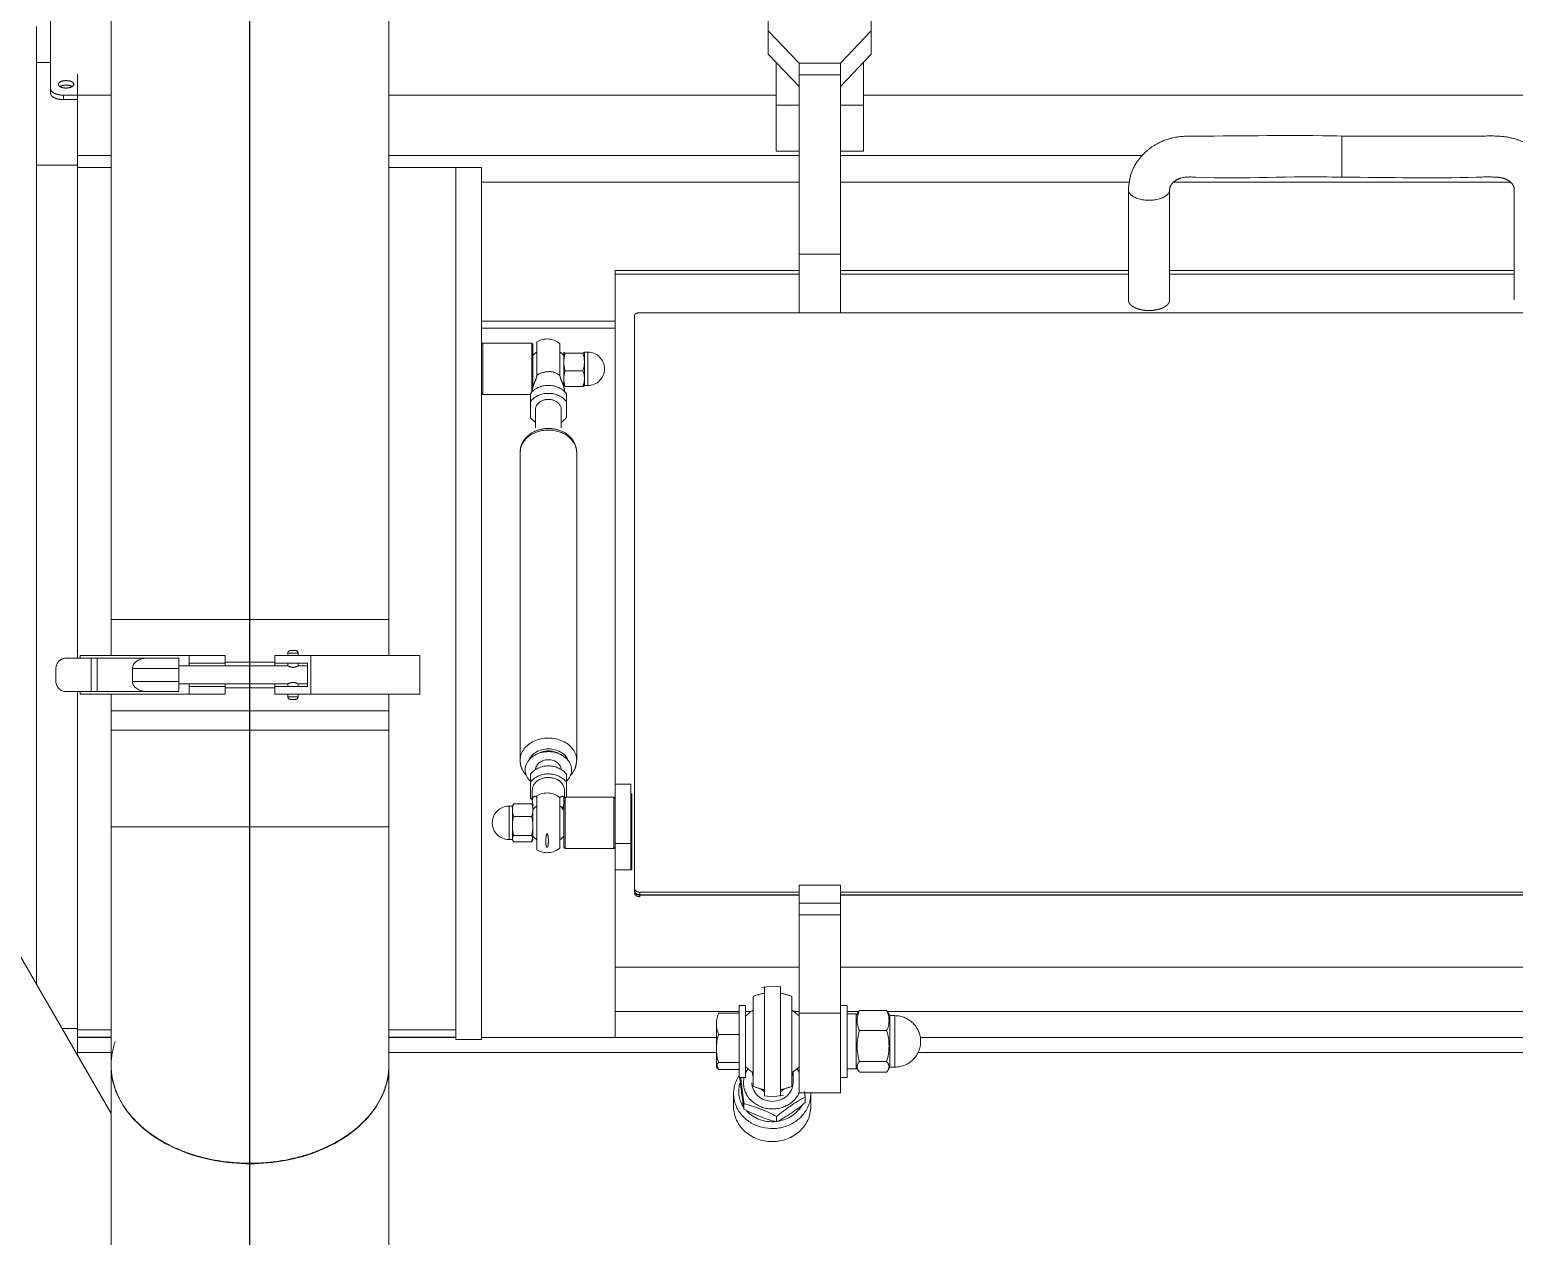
# Model space of a CAD drawing. Extents: x -681219 to -550379, y -242630 to -158199.
# Drawn here: x -589784 to -589207, y -208672 to -208203 of the extents above; entities that cross this region are included whole.
import ezdxf
from ezdxf.lldxf.tags import DXFTag

# ---------------------------------------------------------------- set-up
doc = ezdxf.new("R2010")
doc.units = 0
doc.header["$LTSCALE"] = 1000
doc.linetypes.add('DASHED2', pattern=[9.525, 6.35, -3.175])
doc.layers.get('0').update_dxf_attribs({"linetype": 'CONTINUOUS'})
doc.layers.add('center', color=253, linetype='CENTER2')
doc.layers.add('future', color=4, linetype='DASHED2', lineweight=0)
tags = doc.linetypes.add('CENTER2', pattern=[28.575, 19.05, -3.175, 3.175, -3.175]).pattern_tags.tags
tags[10:11] = [DXFTag(74, 4), DXFTag(75, 0), DXFTag(340, '0'), DXFTag(46, 0.0), DXFTag(50, 0.0), DXFTag(44, 0.0), DXFTag(45, 0.0)]
tags[8:9] = [DXFTag(74, 4), DXFTag(75, 0), DXFTag(340, '0'), DXFTag(46, 0.0), DXFTag(50, 0.0), DXFTag(44, 0.0), DXFTag(45, 0.0)]
tags[6:7] = [DXFTag(74, 4), DXFTag(75, 0), DXFTag(340, '0'), DXFTag(46, 0.0), DXFTag(50, 0.0), DXFTag(44, 0.0), DXFTag(45, 0.0)]
tags[4:5] = [DXFTag(74, 4), DXFTag(75, 0), DXFTag(340, '0'), DXFTag(46, 0.0), DXFTag(50, 0.0), DXFTag(44, 0.0), DXFTag(45, 0.0)]

# ---------------------------------------------------------------- blocks, each defined once
blk = doc.blocks.new('CYPZ04001A0001XY_A_CYPZ1000_V_1')
at = {"color": 0, "linetype": 'ByBlock', "lineweight": -2}
for p, q in [((575.5, -372.31), (575.5, -460.7)), ((683.5, -460.7), (683.5, -372.31)), ((424.79, -438.8), (424.79, -440.91)), ((437.51, -443.78), (437.51, -445.89)), ((683.5, -441.99), (773.86, -598.51)), ((400, -481.02), (400, -450.08)), ((416, -450.08), (400, -450.08)), ((411.5, -444.72), (411.5, -449.79)), ((413.67, -446.29), (413.67, -448.4)), ((416, -481.02), (416, -450.08)), ((426.39, -448.58), (422.09, -449.19)), ((429.49, -448.9), (426.39, -448.58)), ((441.5, -449.79), (441.5, -444.72)), ((418.39, -454.02), (418.39, -458.24)), ((418.89, -487.54), (418.89, -452.62)), ((433.89, -452.62), (433.89, -487.54)), ((378.79, -480.08), (378.79, -460.08)), ((380.79, -460.08), (378.79, -460.08)), ((381.47, -458.9), (380.79, -460.08)), ((380.79, -480.08), (380.79, -460.08)), ((382.02, -458.13), (392.56, -458.13)), ((393.79, -460.08), (393.11, -458.9)), ((393.79, -480.78), (393.79, -459.38)), ((397.39, -459.38), (393.79, -459.38)), ((397.39, -484.08), (397.39, -456.08)), ((399.89, -456.08), (397.39, -456.08)), ((399.89, -484.08), (399.89, -456.08)), ((436.89, -456.08), (436.89, -484.08)), ((439.39, -456.08), (436.89, -456.08)), ((436.89, -460.38), (436.89, -479.78)), ((439.39, -456.08), (439.39, -484.08)), ((439.39, -459.15), (447.31, -459.15)), ((448.19, -460.22), (448.19, -476.9)), ((575.5, -460.88), (575.5, -553.52)), ((683.5, -553.52), (683.5, -460.88)), ((369.74, -465.82), (40.25, -465.82)), ((382.02, -462.3), (392.56, -462.3)), ((400, -463.08), (399.89, -463.08)), ((439.39, -461.85), (447.31, -461.85)), ((575.5, -465.82), (448.19, -465.82)), ((696.5, -465.82), (683.5, -465.82)), ((696.5, -464.51), (696.5, -475.04)), ((40.25, -471.59), (368.91, -471.59)), ((439.39, -472.78), (447.31, -472.78)), ((448.19, -471.59), (539.5, -471.59)), ((487.5, -481.72), (487.5, -471.59)), ((539.5, -809.74), (539.5, -470.82)), ((539.5, -470.82), (549.5, -470.82)), ((549.5, -809.74), (549.5, -470.82)), ((549.5, -471.59), (575.5, -471.59)), ((575.5, -471.66), (549.5, -471.66)), ((683.5, -471.59), (696.5, -471.59)), ((696.5, -471.66), (683.5, -471.66)), ((382.02, -474.25), (392.56, -474.25)), ((399.89, -477.08), (400, -477.08)), ((549.5, -809.74), (549.5, -474.58)), ((575.5, -474.58), (549.5, -474.58)), ((696.5, -474.58), (683.5, -474.58)), ((696.5, -475.04), (696.5, -606.02)), ((696.5, -475.04), (702.58, -475.04)), ((31.45, -481.72), (381.84, -481.72)), ((378.79, -480.08), (380.79, -480.08)), ((380.79, -480.08), (381.47, -481.26)), ((382.02, -482.02), (392.56, -482.02)), ((392.74, -481.72), (397.39, -481.72)), ((393.11, -481.26), (393.79, -480.08)), ((393.79, -480.78), (397.39, -480.78)), ((397.39, -484.08), (399.89, -484.08)), ((399.89, -481.72), (400, -481.72)), ((416, -481.02), (400, -481.02)), ((400, -519.3), (400, -481.02)), ((416, -519.3), (416, -481.02)), ((416, -481.72), (418.1, -481.72)), ((434.68, -481.72), (436.89, -481.72)), ((436.89, -484.08), (439.39, -484.08)), ((439.39, -481.01), (447.31, -481.01)), ((439.39, -481.72), (487.5, -481.72)), ((487.5, -498.9), (487.5, -481.72)), ((423.3, -491.26), (426.39, -491.58)), ((426.39, -491.58), (430.69, -490.96)), ((712.5, -864.55), (712.5, -492.22)), ((8, -498.9), (400, -498.9)), ((416, -498.9), (487.5, -498.9)), ((487.5, -536.79), (487.5, -498.9)), ((400, -523.79), (400, -519.3)), ((400, -519.3), (416, -519.3)), ((416, -519.3), (416, -523.79)), ((400, -530.78), (400, -523.79)), ((416, -523.79), (400, -523.79)), ((416, -530.78), (416, -523.79)), ((400, -526.97), (8, -526.97)), ((8, -527.1), (400, -527.1)), ((8, -528.07), (400, -528.07)), ((416, -530.78), (400, -530.78)), ((478, -526.97), (416, -526.97)), ((416, -527.1), (478, -527.1)), ((416, -528.07), (478, -528.07)), ((478, -526.97), (478, -526.32)), ((478, -527.1), (478, -528.07)), ((480, -528.61), (480, -529.59)), ((480, -529.59), (480, -752.24)), ((481, -566.31), (481, -536.79)), ((481, -536.79), (487.5, -536.79)), ((481.5, -536.79), (481.5, -546.96)), ((487.5, -536.79), (487.5, -546.96)), ((481.5, -546.96), (481.5, -570.02)), ((481.5, -546.96), (487.5, -546.96)), ((488, -545.02), (487.5, -545.52)), ((487.5, -546.96), (487.5, -570.02)), ((488, -565.02), (488, -545.02)), ((507, -545.02), (488, -545.02)), ((507, -545.02), (507, -565.02)), ((507.5, -545.52), (507, -545.02)), ((507.5, -564.52), (507.5, -545.52)), ((509, -564.71), (509, -545.33)), ((518, -544.57), (518, -565.47)), ((519.73, -548.12), (519.5, -548.52)), ((526.92, -547.64), (520.08, -547.64)), ((519.5, -561.52), (519.5, -548.9)), ((526.92, -550.16), (520.08, -550.16)), ((528.8, -548.52), (527.5, -548.52)), ((527.5, -561.52), (527.5, -548.9)), ((528.8, -548.52), (528.8, -561.52)), ((575.5, -553.52), (683.5, -553.52)), ((575.5, -553.52), (683.5, -553.52)), ((575.5, -553.52), (575.5, -598.52)), ((683.5, -598.52), (683.5, -553.52)), ((526.92, -557.54), (520.08, -557.54)), ((481.5, -563.13), (481, -563.13)), ((487.5, -564.52), (488, -565.02)), ((488, -565.02), (507, -565.02)), ((506.5, -570.8), (506.5, -565.02)), ((507, -565.02), (507.5, -564.52)), ((507.25, -564.77), (507.25, -567.75)), ((519.5, -561.52), (519.73, -561.92)), ((519.75, -567.75), (519.75, -563.69)), ((526.92, -562.4), (520.08, -562.4)), ((520.5, -570.8), (520.5, -564.7)), ((527.27, -561.92), (527.5, -561.52)), ((527.5, -561.52), (528.8, -561.52)), ((481.5, -566.31), (481, -566.31)), ((481.5, -570.02), (487.5, -570.02)), ((487.5, -768.3), (487.5, -570.02)), ((506.5, -573.89), (506.5, -570.8)), ((520.5, -573.89), (520.5, -570.8)), ((502.5, -579.31), (502.5, -699.01)), ((508.76, -581.63), (509.82, -582.15)), ((517.18, -582.15), (518.24, -581.63)), ((524.5, -699.01), (524.5, -579.31)), ((575.5, -591.02), (683.5, -591.02)), ((575.5, -591.02), (575.5, -605.02)), ((683.5, -605.02), (683.5, -591.02)), ((575.5, -598.52), (683.5, -598.52)), ((563.5, -605.02), (605.8, -605.02)), ((563.5, -605.02), (563.5, -620.02)), ((605.8, -605.02), (619.8, -605.02)), ((605.8, -605.02), (605.8, -620.02)), ((610.8, -604.02), (614.8, -604.02)), ((610.8, -604.02), (610.8, -605.02)), ((613.8, -603.02), (611.8, -603.02)), ((614.8, -605.02), (614.8, -604.02)), ((619.8, -605.02), (619.8, -608.02)), ((639.2, -605.02), (653.2, -605.02)), ((639.2, -605.02), (639.2, -608.02)), ((653.2, -605.02), (695.5, -605.02)), ((653.2, -605.02), (653.2, -608.02)), ((695.5, -606.02), (695.5, -605.02)), ((607.2, -608.02), (619.8, -608.02)), ((607.2, -608.02), (607.2, -617.02)), ((610.83, -609.02), (607.2, -609.02)), ((610.8, -608.02), (610.8, -609.03)), ((614.8, -609.02), (614.8, -608.02)), ((657.2, -609.02), (614.8, -609.02)), ((619.8, -607.52), (639.2, -607.52)), ((619.8, -609.02), (619.8, -608.02)), ((639.2, -608.02), (639.2, -609.02)), ((639.2, -608.02), (653.2, -608.02)), ((653.2, -608.02), (653.2, -609.02)), ((657.2, -610.02), (657.2, -606.02)), ((657.2, -606.02), (669.48, -606.02)), ((675.2, -610.02), (657.2, -610.02)), ((657.2, -610.02), (657.2, -615.02)), ((688.91, -606.02), (669.48, -606.02)), ((675.2, -610.02), (675.2, -615.02)), ((688.91, -619.02), (688.91, -606.02)), ((688.91, -606.02), (691.2, -606.02)), ((700.94, -606.02), (691.2, -606.02)), ((691.2, -606.02), (691.2, -619.02)), ((704.94, -610.02), (704.94, -615.02)), ((607.2, -616.02), (610.81, -616.02)), ((607.2, -617.02), (619.8, -617.02)), ((610.8, -616.01), (610.8, -617.02)), ((614.78, -616.02), (657.2, -616.02)), ((614.8, -617.02), (614.8, -616)), ((619.8, -617.02), (619.8, -616.02)), ((619.8, -617.02), (619.8, -620.02)), ((639.2, -617.52), (619.8, -617.52)), ((639.2, -616.02), (639.2, -617.02)), ((639.2, -617.02), (653.2, -617.02)), ((639.2, -617.02), (639.2, -620.02)), ((653.2, -616.02), (653.2, -617.02)), ((653.2, -617.02), (653.2, -620.02)), ((657.2, -619.02), (657.2, -615.02)), ((657.2, -615.02), (675.2, -615.02)), ((563.5, -620.02), (605.8, -620.02)), ((575.5, -620.02), (575.5, -634.02)), ((605.8, -620.02), (619.8, -620.02)), ((610.8, -620.02), (610.8, -621.02)), ((614.8, -621.02), (610.8, -621.02)), ((611.8, -622.02), (613.8, -622.02)), ((614.8, -621.02), (614.8, -620.02)), ((639.2, -620.02), (653.2, -620.02)), ((653.2, -620.02), (695.5, -620.02)), ((669.48, -619.02), (657.2, -619.02)), ((688.91, -619.02), (669.48, -619.02)), ((683.5, -634.02), (683.5, -620.02)), ((691.2, -619.02), (688.91, -619.02)), ((700.94, -619.02), (691.2, -619.02)), ((695.5, -620.02), (695.5, -619.02)), ((696.5, -619.02), (696.5, -810.65)), ((575.5, -634.02), (575.5, -1054.67)), ((683.5, -634.02), (575.5, -634.02)), ((683.5, -1054.67), (683.5, -634.02)), ((508.5, -708.6), (508.5, -715.66)), ((518.5, -715.66), (518.5, -708.6)), ((506.5, -712.61), (506.5, -718.71)), ((520.5, -712.61), (520.5, -718.71)), ((506.5, -721.79), (506.5, -718.71)), ((520.5, -721.79), (520.5, -718.71)), ((498.2, -724.98), (498.2, -737.98)), ((499.5, -724.98), (498.2, -724.98)), ((499.52, -724.95), (499.5, -724.98)), ((499.5, -724.98), (499.5, -737.95)), ((500.08, -724.64), (506.92, -724.64)), ((507.25, -722.67), (507.25, -722.81)), ((507.5, -724.98), (507.48, -724.95)), ((507.5, -724.98), (507.5, -737.95)), ((519.5, -724.34), (519.5, -740.98)), ((519.75, -722.81), (519.75, -722.67)), ((520, -741.48), (520, -722.41)), ((539, -721.48), (520.5, -721.48)), ((539, -721.48), (539, -741.48)), ((539.5, -721.98), (539, -721.48)), ((500.08, -730.73), (506.92, -730.73)), ((509, -728.91), (509, -741.17)), ((518, -741.93), (518, -728.91)), ((498.2, -737.98), (499.5, -737.98)), ((499.5, -737.98), (499.5, -737.95)), ((499.5, -737.98), (499.52, -738.01)), ((500.08, -737.57), (506.92, -737.57)), ((507.48, -738.01), (507.5, -737.98)), ((519.5, -740.98), (520, -741.48)), ((520, -741.48), (539, -741.48)), ((539, -741.48), (539.5, -740.98)), ((487.5, -747.3), (539.5, -747.3)), ((487.5, -750), (539.5, -750)), ((478, -753.26), (-478, -753.26)), ((400, -776.03), (400, -753.26)), ((416, -776.03), (416, -753.26)), ((138, -801.1), (138, -758.25)), ((272, -758.25), (272, -801.1)), ((288, -801.1), (288, -758.25)), ((138, -768.3), (272, -768.3)), ((138, -769.72), (272, -769.72)), ((288, -768.3), (400, -768.3)), ((288, -769.72), (400, -769.72)), ((416, -768.3), (487.5, -768.3)), ((416, -769.72), (487.5, -769.72)), ((487.5, -768.3), (487.5, -769.72)), ((400, -845.73), (400, -776.03)), ((416, -776.03), (400, -776.03)), ((416, -845.73), (416, -776.03)), ((139.56, -804.08), (270.38, -804.08)), ((205, -821.95), (205, -805.95)), ((287.5, -804.08), (400, -804.08)), ((416, -804.08), (539.5, -804.08)), ((539.5, -809.74), (549.5, -809.74)), ((575.5, -809.74), (549.5, -809.74)), ((696.5, -809.74), (683.5, -809.74)), ((696.5, -810.65), (696.5, -812.34)), ((696.5, -810.65), (712.5, -810.65)), ((696.5, -812.34), (696.5, -814.38)), ((282.52, -814.38), (400, -814.38)), ((391, -834.01), (391, -816.11)), ((391, -816.11), (400, -816.11)), ((416, -814.38), (575.5, -814.38)), ((416, -816.11), (425, -816.11)), ((425, -834.01), (425, -816.11)), ((683.5, -814.38), (696.5, -814.38)), ((696.5, -814.38), (696.5, -846.06)), ((391, -850.66), (391, -834.01)), ((391, -834.01), (400, -834.01)), ((416, -834.01), (425, -834.01)), ((425, -850.66), (425, -834.01)), ((696.5, -836.1), (702, -836.1)), ((702, -837.84), (702, -836.1)), ((17, -837.84), (391, -837.84)), ((388, -853.83), (400, -841.15)), ((416, -841.15), (428, -853.83)), ((425, -837.84), (575.5, -837.84)), ((683.5, -837.84), (702, -837.84)), ((707, -838.55), (707, -840.29)), ((707, -840.29), (707, -907)), ((400, -850.22), (400, -845.73)), ((416, -845.73), (400, -845.73)), ((416, -850.22), (416, -845.73)), ((388, -862.9), (400, -850.22)), ((388, -862.9), (388, -853.83)), ((400, -850.22), (416, -850.22)), ((416, -850.22), (400, -850.22)), ((416, -850.22), (428, -862.9)), ((428, -862.9), (428, -853.83)), ((707, -850.6), (712.5, -850.6)), ((388, -877.69), (388, -862.9)), ((428, -862.9), (428, -877.69))]:
    blk.add_line(p, q, dxfattribs=at)
for centre, radius, start, end in [((452.95, -492.58), 60.71, 117.63728, 130.31832), ((385.51, -394.62), 60.71, 297.6379, 310.31876), ((411.02, -492.69), 55.62, 61.56331, 75.67082), ((451.28, -392), 55.62, 241.56277, 255.67021), ((93.63, -494.26), 347.57, 6.27673, 8.3501), ((750.99, -411.45), 339.34, 186.25159, 186.63196), ((774.83, -408.94), 339.34, 186.25159, 187.9974), ((426.39, -470.08), 19, 99.39024, 113.24956), ((429.67, -459.77), 11.28, 124.44816, 134.61221), ((423.11, -459.77), 11.28, 46.47803, 55.55091), ((426.39, -470.08), 19, 66.75044, 80.60976), ((378.79, -470.08), 10, 90, 270), ((426.39, -470.1), 14.31, 121.81168, 137.38558), ((429.67, -459.77), 11.28, 163.43909, 172.91793), ((423.11, -459.77), 11.28, 7.06385, 17.10427), ((426.39, -470.1), 14.31, 42.57406, 58.18723), ((437.37, -463.43), 10.83, 0.8716, 23.29246), ((400.72, -468.28), 19.64, 162.29448, 197.707), ((373.86, -468.28), 19.64, 342.29295, 17.70557), ((430.65, -467.31), 17.54, 341.83783, 18.16368), ((437.37, -477.06), 10.83, 0.8716, 23.29246), ((389.69, -478.14), 8.61, 153.14566, 206.85207), ((384.89, -478.14), 8.61, 333.14803, 26.85424), ((437.19, -476.69), 11, 336.88459, 358.95135), ((426.39, -470.06), 14.31, 222.57406, 238.18723), ((426.39, -470.06), 14.31, 301.81168, 317.38558), ((426.39, -470.08), 19, 246.75044, 260.60976), ((426.39, -470.08), 19, 279.39024, 293.24956), ((514, -550.87), 7.46, 57.60208, 132.08067), ((521.48, -549.05), 1.99, 134.82612, 175.70437), ((524.94, -550.07), 5.43, 153.41032, 175.6423), ((525.52, -549.05), 1.99, 4.29563, 45.17388), ((513.5, -555.02), 7.94, 124.53636, 139.10455), ((513.5, -555.02), 7.94, 40.89545, 55.46364), ((521.48, -548.75), 1.99, 184.33025, 225.13926), ((531.62, -553.85), 12.12, 162.26761, 197.73387), ((525.52, -548.75), 1.99, 314.86074, 355.66975), ((515.38, -553.85), 12.12, 342.26608, 17.73244), ((528.8, -555.02), 6.5, 270, 90), ((524.94, -559.97), 5.43, 153.40808, 206.58968), ((522.06, -559.97), 5.43, 333.41042, 26.59183), ((513.5, -555.02), 7.94, 220.89545, 235.46364), ((514, -559.17), 7.46, 227.91933, 302.39792), ((513.5, -555.02), 7.94, 304.53636, 319.10455), ((521.48, -560.99), 1.99, 184.33025, 225.13926), ((525.52, -560.99), 1.99, 314.86074, 332.09193), ((611.8, -604.02), 1, 90, 180), ((613.8, -604.02), 1, 0, 90), ((700.94, -610.02), 4, 0, 90), ((700.94, -615.02), 4, 270, 0), ((611.8, -621.02), 1, 180, 270), ((613.8, -621.02), 1, 270, 0), ((498.2, -731.48), 6.5, 90, 270), ((507.86, -727.68), 8.36, 158.61802, 201.38378), ((499.14, -727.68), 8.36, 338.61616, 21.38205), ((509.95, -734.15), 10.45, 160.89162, 199.10678), ((497.05, -734.15), 10.45, 340.89328, 19.10832), ((513.04, -720.28), 10.11, 268.29528, 292.97784), ((513.5, -731.48), 7.94, 220.89545, 235.46364), ((513.5, -731.48), 7.94, 304.53636, 319.10455), ((514, -735.63), 7.46, 227.91933, 302.39792)]:
    blk.add_arc(centre, radius, start, end, dxfattribs=at)
for centre, major_axis, ratio, start_param, end_param in [((629.5, -460.7), (54, 0), 0.707107, 0, 3.141593), ((426.5, -444.72), (-15, 0), 0.906308, 3.141593, 6.283185), ((426.5, -449.79), (-15, 0), 0.906308, 2.604795, 6.283185), ((426.5, -450.64), (-13, 0), 0.906308, 3.831532, 4.811113), ((426.5, -450.64), (-13, 0), 0.906308, 4.908512, 5.773001), ((426.39, -454.02), (-11.25, 0), 0.906308, 2.938202, 5.8897), ((426.5, -449.79), (-15, 0), 0.906308, 0, 0.021133), ((426.39, -454.02), (-8, 0), 0.906308, 3.141593, 6.283185), ((426.5, -450.64), (-13, 0), 0.906308, 2.855601, 3.659079), ((426.39, -454.02), (-11.25, 0), 0.906308, 0.393485, 0.559461), ((426.39, -454.02), (-11.25, 0), 0.906308, 2.582131, 2.774385), ((629.5, -460.7), (54, 0), 0.707107, 6.036344, 6.283185), ((513.5, -567.75), (8, 0), 0.786973, 0.505361, 0.674131), ((513.5, -575.61), (9, 0), 0.786973, 2.461919, 6.283185), ((513.5, -567.75), (-8, 0), 0.786973, 0.505361, 2.636232), ((513.5, -567.75), (-6.25, 0), 0.786973, 0, 3.141593), ((513.5, -575.61), (9, 0), 0.786973, 0, 0.679674), ((513.5, -570.84), (-8, 0), 0.786973, 0.505361, 2.636232), ((513.5, -575.61), (-5, 0), 0.786973, 0.036419, 3.105174), ((513.5, -579.31), (11, 0), 0.786973, 3.140642, 6.283185), ((513.5, -577.46), (-8, 0), 0.786973, 0.309668, 2.831924), ((513.5, -577.46), (7, 0), 0.786973, 4.158223, 5.266555), ((669.48, -610.02), (-5.71, 0), 0.700208, 3.141593, 4.712389), ((669.48, -615.02), (5.71, 0), 0.700208, 4.712389, 6.283185), ((513.5, -699.01), (11, 0), 0.786973, 3.141593, 3.16608), ((513.5, -699.01), (11, 0), 0.786973, 3.16608, 6.283185), ((513.5, -715.66), (-8, 0), 0.786973, 5.387521, 5.777825), ((513.5, -715.66), (-5, 0), 0.786973, 0, 3.141593), ((513.5, -715.66), (-8, 0), 0.786973, 3.646953, 4.037257), ((513.5, -715.66), (8, 0), 0.786973, 3.646953, 5.777825), ((513.5, -718.74), (8, 0), 0.786973, 3.646953, 5.777825), ((513.5, -725.5), (-6.25, 0), 0.786973, 0.766994, 1.448267), ((513.5, -725.5), (6.25, 0), 0.786973, 5.303441, 5.516191), ((280, -801.1), (-8, 0), 0.515404, 3.14086, 6.282743)]:
    blk.add_ellipse(centre, major_axis=major_axis, ratio=ratio, start_param=start_param, end_param=end_param, dxfattribs=at)
blk.add_rational_spline([(575.5, -460.88), (575.5, -384.57), (683.45, -384.52), (683.5, -460.87)], [1, 0.333477589004, 0.333333364548, 0.999567326631], degree=3, dxfattribs=at)
for points, knots in [([(423.29, -448.8), (423.29, -448.8), (423.29, -448.82), (423.29, -449.01), (423.29, -449.71), (423.29, -450.83), (423.29, -452.83), (423.29, -456.22), (423.29, -460.54), (423.29, -464.33), (423.29, -467.29), (423.29, -470.31), (423.29, -472.83), (423.29, -474.8), (423.29, -476.26), (423.29, -477.45), (423.29, -478.38), (423.29, -479.07), (423.29, -479.75), (423.29, -480.64), (423.29, -481.71), (423.29, -482.95), (423.29, -484.51), (423.29, -486.28), (423.29, -488.08), (423.29, -489.52), (423.29, -490.92), (423.29, -491.35), (423.29, -491.35), (423.29, -491.35)], [0.0575324, 0.0575324, 0.0575324, 0.0575324, 0.0625689, 0.0928744, 0.1250987, 0.1564034, 0.1876285, 0.2500012, 0.312374, 0.3436389, 0.3749038, 0.4061687, 0.4374336, 0.4530759, 0.4687181, 0.4843604, 0.4921828, 0.5000052, 0.5078275, 0.5156499, 0.5312922, 0.5469345, 0.5625767, 0.5938416, 0.6251065, 0.6563714, 0.6876364, 0.7500091, 0.7501661, 0.7501661, 0.7501661, 0.7501661]), ([(429.49, -491.35), (429.49, -491.35), (429.49, -491.36), (429.49, -490.92), (429.49, -489.52), (429.49, -488.08), (429.49, -486.28), (429.49, -484.51), (429.49, -482.95), (429.49, -481.71), (429.49, -480.64), (429.49, -479.75), (429.49, -479.07), (429.49, -478.38), (429.49, -477.45), (429.49, -476.26), (429.49, -474.8), (429.49, -472.83), (429.49, -470.31), (429.49, -467.29), (429.49, -464.33), (429.49, -460.54), (429.49, -456.22), (429.49, -452.83), (429.49, -450.83), (429.49, -449.71), (429.49, -449.01), (429.49, -448.82), (429.49, -448.8), (429.49, -448.8)], [0.2496729, 0.2496729, 0.2496729, 0.2496729, 0.2500012, 0.312374, 0.3436389, 0.3749038, 0.4061687, 0.4374336, 0.4530759, 0.4687181, 0.4843604, 0.4921828, 0.5000052, 0.5078275, 0.5156499, 0.5312922, 0.5469345, 0.5625767, 0.5938416, 0.6251065, 0.6563714, 0.6876364, 0.7500091, 0.8123818, 0.8436063, 0.8749117, 0.9071354, 0.9374414, 0.9423316, 0.9423316, 0.9423316, 0.9423316]), ([(382.02, -458.13), (381.73, -458.47), (381.49, -458.82), (381.17, -459.52), (381.08, -459.87), (381.08, -460.4), (381.1, -460.57), (381.19, -460.93), (381.25, -461.1), (381.5, -461.63), (381.73, -461.97), (382.02, -462.3)], [0, 0, 0, 0, 0.25, 0.25, 0.5, 0.5, 0.625, 0.625, 0.75, 0.75, 1, 1, 1, 1]), ([(392.56, -462.3), (392.85, -461.97), (393.08, -461.63), (393.33, -461.1), (393.39, -460.93), (393.48, -460.57), (393.5, -460.4), (393.5, -459.87), (393.41, -459.52), (393.09, -458.82), (392.85, -458.47), (392.56, -458.13)], [0, 0, 0, 0, 0.25, 0.25, 0.375, 0.375, 0.5, 0.5, 0.75, 0.75, 1, 1, 1, 1]), ([(447.31, -461.85), (447.58, -461.63), (447.8, -461.4), (448.11, -460.96), (448.19, -460.73), (448.19, -460.38), (448.17, -460.27), (448.09, -460.04), (448.03, -459.93), (447.8, -459.59), (447.58, -459.37), (447.31, -459.15)], [0, 0, 0, 0, 0.25, 0.25, 0.5, 0.5, 0.625, 0.625, 0.75, 0.75, 1, 1, 1, 1]), ([(478, -526.32), (478.13, -526.32), (478.26, -526.33), (478.52, -526.37), (478.64, -526.4), (478.89, -526.48), (479, -526.52), (479.22, -526.63), (479.32, -526.7), (479.6, -526.91), (479.75, -527.07), (479.95, -527.44), (480, -527.64), (480, -527.84)], [0, 0, 0, 0, 0.125, 0.125, 0.25, 0.25, 0.375, 0.375, 0.5, 0.5, 0.75, 0.75, 1, 1, 1, 1]), ([(480, -528.49), (480, -528.39), (479.99, -528.29), (479.94, -528.1), (479.9, -528), (479.8, -527.82), (479.74, -527.73), (479.59, -527.57), (479.51, -527.49), (479.23, -527.28), (479.01, -527.17), (478.53, -527.02), (478.26, -526.97), (478, -526.97)], [0, 0, 0, 0, 0.125, 0.125, 0.25, 0.25, 0.375, 0.375, 0.5, 0.5, 0.75, 0.75, 1, 1, 1, 1]), ([(478, -527.1), (478.07, -527.1), (478.16, -527.1), (478.33, -527.11), (478.45, -527.13), (478.61, -527.17), (478.74, -527.2), (478.89, -527.25), (479, -527.3), (479.14, -527.36), (479.24, -527.42), (479.37, -527.5), (479.46, -527.57), (479.57, -527.67), (479.65, -527.75), (479.73, -527.85), (479.8, -527.94), (479.86, -528.05), (479.91, -528.15), (479.95, -528.26), (479.97, -528.36), (479.99, -528.48), (480, -528.56), (480, -528.61)], [0, 0, 0, 0, 0.062521, 0.093788, 0.156301, 0.187566, 0.250076, 0.28134, 0.343845, 0.375106, 0.437606, 0.468863, 0.531356, 0.562611, 0.625098, 0.65635, 0.718831, 0.75008, 0.812557, 0.843804, 0.906276, 0.937522, 1, 1, 1, 1]), ([(478, -528.07), (478.07, -528.08), (478.13, -528.08), (478.26, -528.09), (478.33, -528.09), (478.52, -528.12), (478.64, -528.15), (479.01, -528.27), (479.23, -528.38), (479.6, -528.66), (479.75, -528.83), (479.9, -529.1), (479.94, -529.2), (479.97, -529.34), (479.98, -529.39), (480, -529.49), (480, -529.54), (480, -529.59)], [0, 0, 0, 0, 0.0625, 0.0625, 0.125, 0.125, 0.25, 0.25, 0.5, 0.5, 0.75, 0.75, 0.875, 0.875, 0.9375, 0.9375, 1, 1, 1, 1]), ([(513.53, -547.03), (513.5, -547.46), (513.49, -547.9), (513.52, -548.84), (513.56, -549.34), (513.68, -550.11), (513.72, -550.38), (513.86, -550.69), (513.89, -550.76), (514.01, -550.84), (514.09, -550.78), (514.2, -550.6), (514.23, -550.47), (514.4, -549.81), (514.44, -549.29), (514.54, -547.8), (514.53, -546.92), (514.32, -545.97), (514.28, -545.78), (514.13, -545.58), (514.1, -545.53), (513.97, -545.5), (513.9, -545.55), (513.8, -545.66), (513.76, -545.75), (513.6, -546.2), (513.56, -546.6), (513.53, -547.03)], [0, 0, 0, 0, 0.125, 0.125, 0.25, 0.25, 0.3125, 0.3125, 0.328125, 0.328125, 0.34375, 0.34375, 0.375, 0.375, 0.5, 0.5, 0.75, 0.75, 0.8125, 0.8125, 0.828125, 0.828125, 0.84375, 0.84375, 0.875, 0.875, 1, 1, 1, 1]), ([(508.14, -560.27), (508.12, -560.33), (507.98, -560.67), (507.74, -561.28), (507.48, -562.12), (507.29, -562.94), (507.25, -563.45), (507.25, -563.69), (507.25, -563.69), (507.25, -563.69), (507.25, -563.69), (507.25, -563.69), (507.25, -563.69), (507.25, -563.69), (507.25, -563.69), (507.25, -563.69), (507.25, -563.69), (507.25, -563.69), (507.25, -563.69), (507.25, -563.69), (507.25, -563.69), (507.25, -563.69), (507.25, -563.69), (507.25, -563.69), (507.25, -563.69), (507.25, -563.69), (507.25, -563.69), (507.25, -563.69), (507.25, -563.69)], [0.235061, 0.235061, 0.235061, 0.235061, 0.2496204, 0.3121541, 0.3741471, 0.4367488, 0.4993624, 0.4998519, 0.4998825, 0.4998978, 0.4998997, 0.4999016, 0.4999035, 0.4999054, 0.4999074, 0.4999093, 0.4999112, 0.4999131, 0.499915, 0.4999169, 0.4999188, 0.4999207, 0.4999227, 0.4999246, 0.4999265, 0.4999284, 0.4999303, 0.4999322, 0.4999322, 0.4999322, 0.4999322]), ([(507.41, -564.66), (507.44, -564.72), (507.53, -564.92), (507.74, -565.18), (508.17, -565.4), (508.63, -565.32), (508.91, -564.97), (509, -564.68), (509, -564.5), (509, -564.41)], [0.603041, 0.603041, 0.603041, 0.603041, 0.6244862, 0.6872162, 0.7498367, 0.8745487, 0.9371155, 0.9694583, 1, 1, 1, 1]), ([(518, -564.41), (518, -564.5), (518, -564.68), (518.09, -564.97), (518.37, -565.32), (518.83, -565.4), (519.26, -565.18), (519.52, -564.85), (519.71, -564.36), (519.75, -563.93), (519.75, -563.69), (519.75, -563.69), (519.75, -563.69), (519.75, -563.69), (519.75, -563.69), (519.75, -563.69), (519.75, -563.69), (519.75, -563.69), (519.75, -563.69), (519.75, -563.69), (519.75, -563.69), (519.75, -563.69), (519.75, -563.69), (519.75, -563.69), (519.75, -563.69), (519.75, -563.69), (519.75, -563.69), (519.75, -563.69), (519.75, -563.69), (519.75, -563.69), (519.75, -563.69), (519.75, -563.69), (519.75, -563.69), (519.75, -563.69), (519.75, -563.69), (519.75, -563.69), (519.75, -563.69), (519.75, -563.69), (519.75, -563.69), (519.75, -563.69), (519.75, -563.69), (519.75, -563.69), (519.75, -563.69), (519.75, -563.69), (519.75, -563.69), (519.75, -563.69), (519.75, -563.69), (519.75, -563.69), (519.75, -563.69), (519.75, -563.69), (519.75, -563.68), (519.75, -563.67), (519.75, -563.64), (519.75, -563.59), (519.75, -563.49), (519.73, -563.27), (519.68, -562.82), (519.57, -562.31), (519.46, -561.93), (519.42, -561.82)], [0, 0, 0, 0, 0.0303775, 0.0625407, 0.1250787, 0.2496204, 0.3121541, 0.3741471, 0.4367488, 0.4993624, 0.4998519, 0.4998825, 0.4998978, 0.4998997, 0.4999016, 0.4999035, 0.4999054, 0.4999074, 0.4999093, 0.4999112, 0.4999131, 0.499915, 0.4999169, 0.4999188, 0.4999207, 0.4999227, 0.4999246, 0.4999265, 0.4999284, 0.4999303, 0.4999322, 0.4999341, 0.499936, 0.499938, 0.4999399, 0.4999418, 0.4999437, 0.4999456, 0.4999475, 0.4999494, 0.4999513, 0.4999532, 0.4999552, 0.4999571, 0.499959, 0.4999609, 0.4999628, 0.4999666, 0.4999743, 0.5000966, 0.5003413, 0.5013198, 0.5032759, 0.5071842, 0.5149892, 0.5305778, 0.561869, 0.6244862, 0.6481252, 0.6481252, 0.6481252, 0.6481252]), ([(505.04, -573.35), (504.94, -573.46), (504.03, -574.41), (502.79, -576.38), (502.63, -578.3), (502.57, -579.31)], [0.7842551, 0.7842551, 0.7842551, 0.7842551, 0.7980155, 0.9085034, 1, 1, 1, 1]), ([(524.5, -579.31), (524.43, -578.45), (524.26, -576.7), (523.2, -574.76), (522.33, -573.74), (522.18, -573.58)], [0, 0, 0, 0, 0.0779513, 0.1861116, 0.2062691, 0.2062691, 0.2062691, 0.2062691]), ([(610.81, -609.02), (610.83, -609.02), (611.05, -609.14), (611.75, -609.42), (612.27, -609.58), (613.34, -609.58), (613.85, -609.42), (614.56, -609.14), (614.78, -609.02), (614.8, -609.02)], [0.2581826, 0.2581826, 0.2581826, 0.2581826, 0.375, 0.375, 0.5, 0.5, 0.625, 0.625, 0.7420212, 0.7420212, 0.7420212, 0.7420212]), ([(614.8, -616.02), (614.78, -616.01), (614.56, -615.9), (613.86, -615.61), (613.34, -615.45), (612.27, -615.45), (611.75, -615.61), (611.05, -615.89), (610.83, -616.01), (610.81, -616.02)], [0.2581826, 0.2581826, 0.2581826, 0.2581826, 0.375, 0.375, 0.5, 0.5, 0.625, 0.625, 0.7420212, 0.7420212, 0.7420212, 0.7420212]), ([(502.5, -699.01), (502.57, -699.87), (502.74, -701.62), (504.27, -704.43), (507.02, -706.78), (510.73, -708.23), (514.96, -708.46), (519.12, -707.3), (522.31, -704.96), (524.23, -701.9), (524.39, -699.93), (524.45, -698.87)], [0, 0, 0, 0, 0.077572, 0.185205, 0.296986, 0.415643, 0.539279, 0.665642, 0.794128, 0.904078, 1, 1, 1, 1]), ([(499.5, -725.01), (499.5, -724.95), (499.56, -724.88), (499.76, -724.76), (499.91, -724.7), (500.08, -724.64)], [0, 0, 0, 0, 0.5, 0.5, 1, 1, 1, 1]), ([(506.92, -724.64), (507.09, -724.7), (507.24, -724.76), (507.44, -724.88), (507.5, -724.95), (507.5, -725.01)], [0, 0, 0, 0, 0.5, 0.5, 1, 1, 1, 1]), ([(509, -728.91), (509, -728.83), (509, -728.64), (508.91, -728.21), (508.63, -727.38), (508.17, -726.32), (507.74, -725.21), (507.48, -724.37), (507.29, -723.55), (507.25, -723.05), (507.25, -722.81), (507.25, -722.81), (507.25, -722.81), (507.25, -722.81), (507.25, -722.81), (507.25, -722.81), (507.25, -722.81), (507.25, -722.81), (507.25, -722.81), (507.25, -722.81), (507.25, -722.81), (507.25, -722.81), (507.25, -722.81), (507.25, -722.81), (507.25, -722.81), (507.25, -722.81), (507.25, -722.81), (507.25, -722.81), (507.25, -722.81), (507.25, -722.81), (507.25, -722.81), (507.25, -722.81)], [0, 0, 0, 0, 0.0303775, 0.0625407, 0.1250787, 0.2496204, 0.3121541, 0.3741471, 0.4367488, 0.4993624, 0.4998519, 0.4998825, 0.4998978, 0.4998997, 0.4999016, 0.4999035, 0.4999054, 0.4999074, 0.4999093, 0.4999112, 0.4999131, 0.499915, 0.4999169, 0.4999188, 0.4999207, 0.4999227, 0.4999246, 0.4999265, 0.4999284, 0.4999303, 0.4999322, 0.4999322, 0.4999322, 0.4999322]), ([(519.75, -722.81), (519.75, -722.81), (519.75, -722.81), (519.75, -722.81), (519.75, -722.81), (519.75, -722.81), (519.75, -722.81), (519.75, -722.81), (519.75, -722.81), (519.75, -722.81), (519.75, -722.81), (519.75, -722.81), (519.75, -722.81), (519.75, -722.81), (519.75, -722.81), (519.75, -722.81), (519.75, -722.81), (519.75, -722.81), (519.75, -722.81), (519.75, -722.81), (519.75, -722.81), (519.75, -722.82), (519.75, -722.83), (519.75, -722.85), (519.75, -722.9), (519.75, -723.01), (519.73, -723.22), (519.68, -723.67), (519.53, -724.36), (519.26, -725.2), (518.83, -726.31), (518.37, -727.37), (518.09, -728.21), (518, -728.64), (518, -728.82), (518, -728.91)], [0.4999322, 0.4999322, 0.4999322, 0.4999322, 0.4999341, 0.499936, 0.499938, 0.4999399, 0.4999418, 0.4999437, 0.4999456, 0.4999475, 0.4999494, 0.4999513, 0.4999532, 0.4999552, 0.4999571, 0.499959, 0.4999609, 0.4999628, 0.4999666, 0.4999743, 0.5000966, 0.5003413, 0.5013198, 0.5032759, 0.5071842, 0.5149892, 0.5305778, 0.561869, 0.6244862, 0.6872162, 0.7498367, 0.8745487, 0.9371155, 0.9694583, 1, 1, 1, 1]), ([(500.08, -737.57), (499.91, -737.63), (499.76, -737.69), (499.56, -737.82), (499.5, -737.88), (499.5, -737.95)], [0, 0, 0, 0, 0.5, 0.5, 1, 1, 1, 1]), ([(507.5, -737.95), (507.5, -737.88), (507.44, -737.82), (507.24, -737.69), (507.09, -737.63), (506.92, -737.57)], [0, 0, 0, 0, 0.5, 0.5, 1, 1, 1, 1]), ([(480, -752.24), (480, -752.27), (480, -752.31), (479.98, -752.38), (479.97, -752.41), (479.94, -752.51), (479.9, -752.57), (479.75, -752.76), (479.6, -752.87), (479.23, -753.06), (479.01, -753.14), (478.64, -753.21), (478.52, -753.23), (478.33, -753.25), (478.26, -753.26), (478.13, -753.26), (478.07, -753.26), (478, -753.26)], [0, 0, 0, 0, 0.0625, 0.0625, 0.125, 0.125, 0.25, 0.25, 0.5, 0.5, 0.75, 0.75, 0.875, 0.875, 0.9375, 0.9375, 1, 1, 1, 1]), ([(122, -801.1), (122.14, -803.03), (122.4, -806.01), (124.41, -810.83), (127.65, -815.2), (132.06, -818.58), (137.28, -820.93), (143.66, -822.17), (151.6, -821.84), (161.2, -821.97), (173.13, -821.94), (188.21, -821.96), (198.45, -821.95), (205, -821.95)], [0, 0, 0, 0, 0.05897, 0.106737, 0.168811, 0.235521, 0.287182, 0.350865, 0.4375, 0.53562, 0.652193, 0.813277, 1, 1, 1, 1]), ([(205, -805.95), (185.84, -805.94), (167.63, -805.31), (146.58, -806.19), (142.47, -805.72), (140.64, -804.9), (139.33, -804), (138.22, -802.62), (138.07, -801.69), (138, -801.1)], [0, 0, 0, 0, 0.72083, 0.828417, 0.869722, 0.889579, 0.91804, 0.954855, 1, 1, 1, 1]), ([(272, -801.1), (271.95, -801.62), (271.83, -802.33), (271.18, -803.37), (270.18, -804.37), (268.94, -805.14), (266.31, -806.19), (244.12, -805.07), (225.79, -806.51), (205, -805.95)], [0, 0, 0, 0, 0.044403, 0.068245, 0.093833, 0.112607, 0.135624, 0.215994, 1, 1, 1, 1]), ([(205, -821.95), (225.77, -822.46), (245.22, -821.83), (269.69, -821.98), (276.2, -819.6), (281.04, -816.29), (284.6, -812.44), (287.4, -807.16), (287.8, -803.41), (288, -801.1)], [0, 0, 0, 0, 0.593126, 0.677846, 0.758027, 0.807902, 0.864813, 0.928873, 1, 1, 1, 1]), ([(702, -836.1), (702.33, -836.1), (702.65, -836.12), (703.13, -836.17), (703.29, -836.19), (703.61, -836.23), (703.76, -836.26), (704.22, -836.35), (704.5, -836.43), (705.05, -836.61), (705.3, -836.71), (705.76, -836.94), (705.97, -837.06), (706.34, -837.33), (706.49, -837.47), (706.74, -837.76), (706.84, -837.92), (706.97, -838.23), (707, -838.39), (707, -838.55)], [0, 0, 0, 0, 0.125, 0.125, 0.1875, 0.1875, 0.25, 0.25, 0.375, 0.375, 0.5, 0.5, 0.625, 0.625, 0.75, 0.75, 0.875, 0.875, 1, 1, 1, 1]), ([(701, -843.49), (701.79, -843.49), (702.57, -843.34), (703.68, -842.81), (704, -842.44), (704, -841.69), (703.68, -841.31), (702.56, -840.77), (701.78, -840.62), (700.22, -840.62), (699.43, -840.78), (698.33, -841.31), (698, -841.68), (698, -842.44), (698.32, -842.81), (699.43, -843.34), (700.21, -843.49), (701, -843.49)], [0, 0, 0, 0, 0.125, 0.125, 0.25, 0.25, 0.375, 0.375, 0.5, 0.5, 0.625, 0.625, 0.75, 0.75, 0.875, 0.875, 1, 1, 1, 1]), ([(698.61, -841.19), (698.69, -841.24), (698.78, -841.29), (699.43, -841.6), (700.21, -841.75), (701, -841.75)], [0.8536237, 0.8536237, 0.8536237, 0.8536237, 0.875, 0.875, 1, 1, 1, 1]), ([(701, -841.75), (701.79, -841.75), (702.57, -841.6), (703.21, -841.29), (703.29, -841.25), (703.37, -841.2)], [0, 0, 0, 0, 0.125, 0.125, 0.1447564, 0.1447564, 0.1447564, 0.1447564]), ([(707, -840.29), (707, -840.13), (706.97, -839.97), (706.87, -839.74), (706.83, -839.66), (706.74, -839.51), (706.68, -839.43), (706.49, -839.21), (706.34, -839.07), (705.98, -838.8), (705.77, -838.68), (705.31, -838.45), (705.05, -838.35), (704.51, -838.17), (704.22, -838.09), (703.62, -837.97), (703.3, -837.92), (702.66, -837.86), (702.33, -837.84), (702, -837.84)], [0, 0, 0, 0, 0.125, 0.125, 0.1875, 0.1875, 0.25, 0.25, 0.375, 0.375, 0.5, 0.5, 0.625, 0.625, 0.75, 0.75, 0.875, 0.875, 1, 1, 1, 1])]:
    blk.add_open_spline(points, degree=3, knots=knots, dxfattribs=at)
for points in [[(382.02, -482.02), (381.79, -481.75), (381.59, -481.48), (381.44, -481.2)], [(393.14, -481.2), (392.99, -481.48), (392.79, -481.75), (392.56, -482.02)]]:
    blk.add_open_spline(points, degree=3, dxfattribs=at)
blk.add_rational_spline([(288, -758.25), (288, -755.5), (284, -754.13), (280, -754.13), (276, -754.13), (272, -755.5), (272, -758.25)], [0.500000058244, 0.500113787488, 0.666780434739, 1, 0.666620666663, 0.499954003171, 0.500000009522], degree=3, knots=[0.2500853, 0.2500853, 0.2500853, 0.2500853, 0.5, 0.5, 0.5, 0.7500345, 0.7500345, 0.7500345, 0.7500345], dxfattribs=at)
at = {"layer": 'center', "ltscale": 17.201947}
blk.add_line((629.5, -161.11), (629.5, -1214.93), dxfattribs=at)

msp = doc.modelspace()

# ---------------------------------------------------------------- block references
at = {"layer": 'future', "rotation": 180}
msp.add_blockref('CYPZ04001A0001XY_A_CYPZ1000_V_1', (-589068.721, -209066.6983), dxfattribs=at)

doc.saveas('drawing.dxf')
